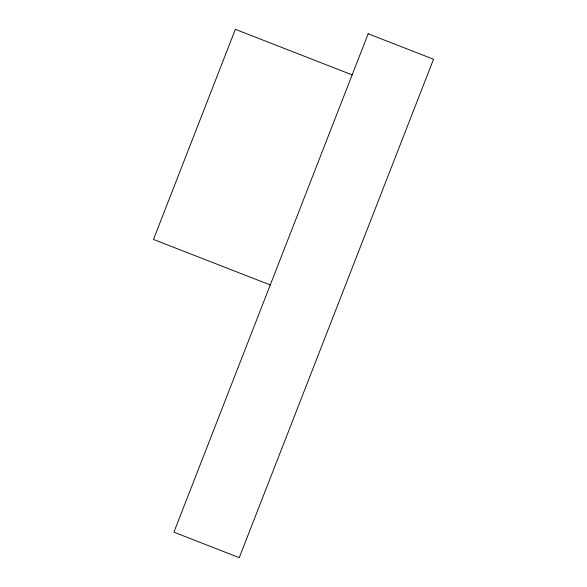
<?xml version="1.0" encoding="UTF-8"?>
<svg xmlns="http://www.w3.org/2000/svg" width="587" height="587" viewBox="0 0 587 587"><rect width="100%" height="100%" fill="white"/><g stroke="black" fill="none" stroke-linecap="round" stroke-linejoin="round"><path stroke-width="0.88" d="M352.156 74.879L235.35 29.35L153.464 239.437L270.262 284.966M368.181 33.767L173.899 532.174L239.261 557.65L433.536 59.243L368.181 33.767"/></g></svg>
